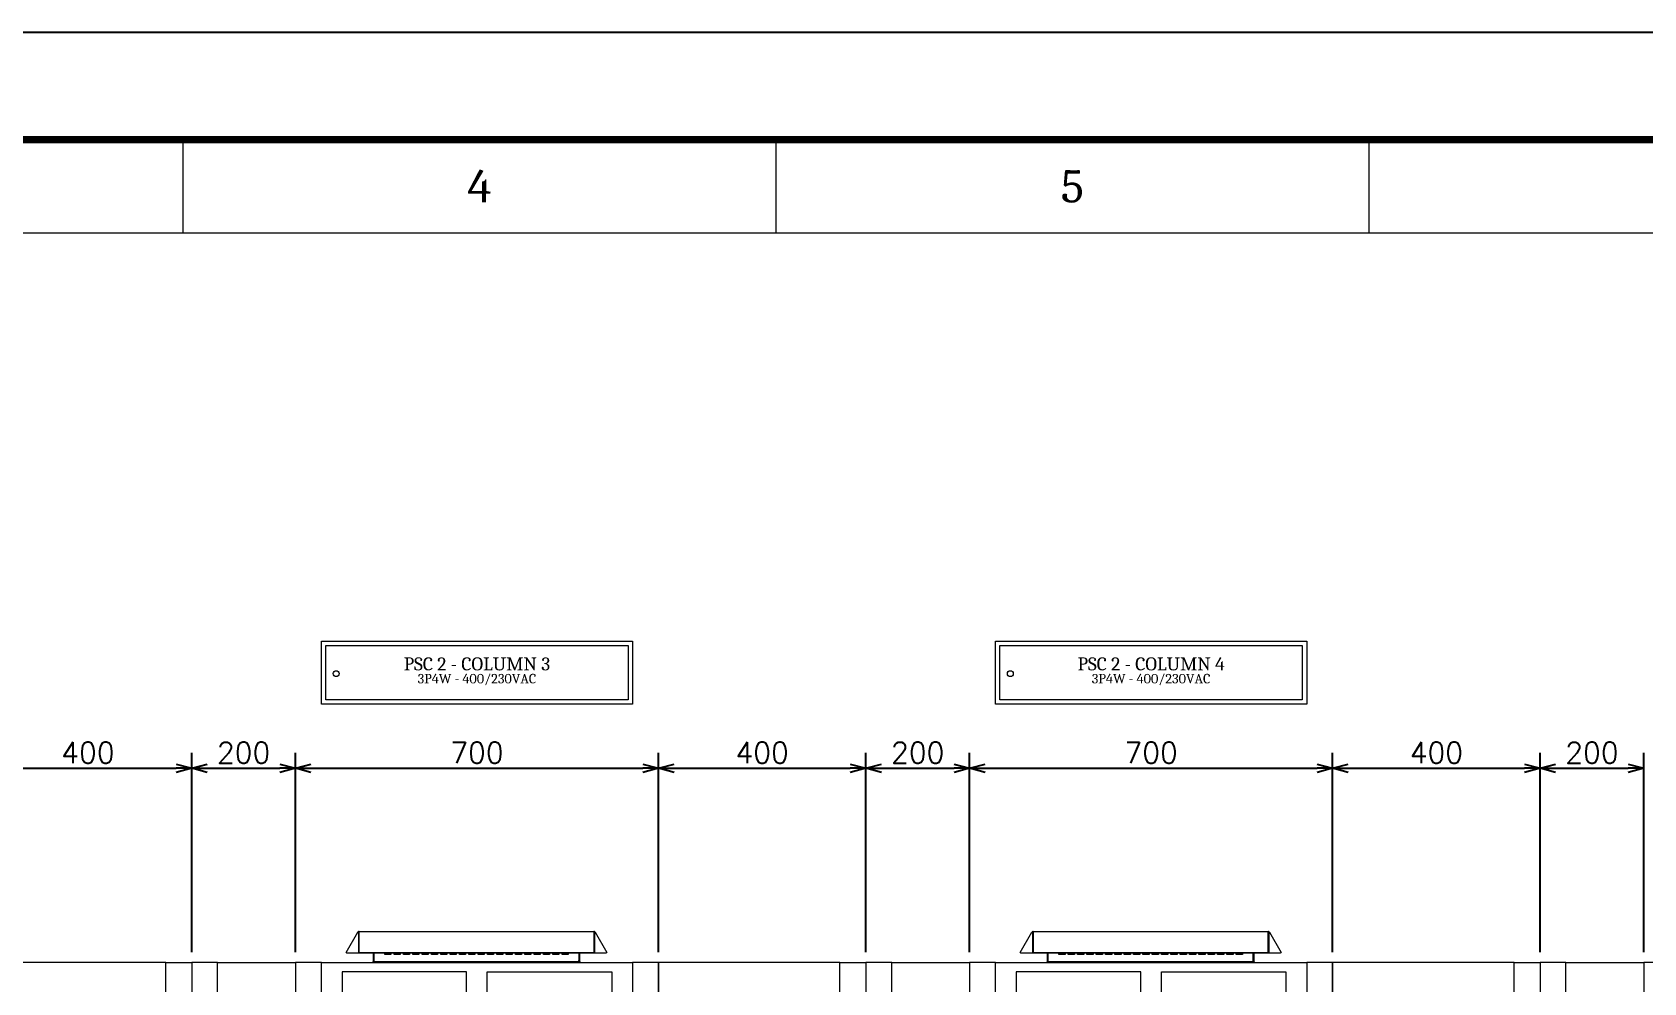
# Model space of a CAD drawing. Header units: millimetres. Extents: x -116965 to 323937, y 291661 to 566926.
# Drawn here: x -35130 to -32022, y 306998 to 308832 of the extents above; entities that cross this region are included whole.
import ezdxf
from ezdxf.enums import TextEntityAlignment as Align

# ---------------------------------------------------------------- set-up
doc = ezdxf.new("R2010")
doc.units = ezdxf.units.MM
doc.header["$PDMODE"] = 35
doc.layers.get('0').update_dxf_attribs({"lineweight": 18})
for name, color, linetype, lineweight in [('AM_5', 3, 'Continuous', 25), ('BUSBAR', 31, 'Continuous', 13), ('hw_Auxiliary', 2, 'Continuous', 13), ('Visible (ISO)', 7, 'Continuous', 50)]:
    doc.layers.add(name, color=color, linetype=linetype, lineweight=lineweight)
doc.layers.add('dien', color=2, linetype='Continuous')
doc.styles.add('hwBorder', font='Cambria.ttf')
doc.styles.add('hwTech', font='Cambria.ttf')
doc.styles.add('{18b73a54-fa43-428c-adcb-c1c7bbdf2c84}', font='Simplex.shx')
doc.dimstyles.new('kich thuoc$0', dxfattribs={"dimscale": 2, "dimtxt": 20, "dimasz": 16, "dimexe": 15, "dimexo": 10, "dimgap": 5, "dimtad": 1, "dimdec": 0, "dimzin": 0, "dimdsep": 46, "dimtxsty": '{18b73a54-fa43-428c-adcb-c1c7bbdf2c84}', "dimblk": 'OPEN30', "dimcen": 0.09, "dimclrd": 3, "dimclre": 3, "dimclrt": 3, "dimadec": 0, "dimazin": 0, "dimtfac": 1, "dimtdec": 0, "dimtofl": 0, "dimtmove": 0, "dimatfit": 3, "dimldrblk": 'OPEN30', "dimfxl": 1, "dimtolj": 1, "dimtzin": 0, "dimarcsym": 0})

# ---------------------------------------------------------------- blocks, each defined once
blk = doc.blocks.new('*U1608')
for points in [[(0, 2200), (0, 0), (50, 0), (50, 2200)], [(50, 2102), (50, 2200), (200, 2200), (200, 2102)], [(200, 2200), (200, 0), (250, 0), (250, 2200)], [(250, 2102), (250, 2200), (850, 2200), (850, 2102)], [(850, 2200), (850, 0), (900, 0), (900, 2200)], [(1250, 2102), (1250, 2200), (900, 2200), (900, 2102)], [(1300, 2200), (1300, 0), (1250, 0), (1250, 2200)], [(50, 98), (50, 0), (200, 0), (200, 98)], [(250, 98), (250, 0), (850, 0), (850, 98)], [(1250, 98), (1250, 0), (900, 0), (900, 98)]]:
    blk.add_lwpolyline(points, close=True)
at = {"layer": 'hw_Auxiliary'}
for points in [[(290, 2132), (530, 2132), (530, 2182), (290, 2182)], [(810, 2132), (570, 2132), (570, 2182), (810, 2182)], [(290, 68), (530, 68), (530, 18), (290, 18)], [(810, 68), (570, 68), (570, 18), (810, 18)]]:
    blk.add_lwpolyline(points, close=True, dxfattribs=at)
blk = doc.blocks.new('*U1980')
at = {"color": 5}
for p, q in [((92.704, 198.621), (92.704, 194.282)), ((120.272, 198.621), (120.272, 194.282)), ((147.839, 198.621), (147.839, 194.282))]:
    blk.add_line(p, q, dxfattribs=at)
at = {"color": 5, "const_width": 0.35}
blk.add_lwpolyline([(10, 198.621), (285.679, 198.621), (285.679, 5), (10, 5)], close=True, dxfattribs=at)
at = {"color": 5}
blk.add_lwpolyline([(14.339, 194.282), (281.339, 194.282), (281.339, 9.339), (14.339, 9.339)], close=True, dxfattribs=at)
at = {"layer": 'Defpoints', "color": 4}
blk.add_lwpolyline([(0, 203.621), (290.679, 203.621), (290.679, 0), (0, 0)], close=True, dxfattribs=at)
at = {"color": 253, "style": 'hwBorder'}
for s, p in [('4', (106.488, 196.452)), ('5', (134.056, 196.452))]:
    blk.add_text(s, height=1.5, dxfattribs=at).set_placement(p, align=Align.MIDDLE_CENTER)
at = {"color": 6, "style": 'hwBorder', "flags": 8}
for tag, p in [("DWG'SNAME", (266.339, 58.998)), ("DWG'SCODE2", (266.339, 51.052))]:
    blk.add_attdef(tag, text='', height=1.5, dxfattribs=at).set_placement(p, align=Align.MIDDLE_CENTER)
at = {"color": 253, "style": 'hwBorder', "flags": 8}
for tag, p in [('REV_0', (253.339, 43.788)), ('REV_MODIFY0', (264.339, 44.1)), ('REV_DATE0', (277.339, 44.1)), ('REV_MODIFY1', (264.339, 40.789)), ('REV_DATE1', (277.339, 40.789)), ('REV_1', (253.339, 40.477)), ('REV_2', (253.339, 37.166)), ('REV_MODIFY2', (264.339, 37.479)), ('REV_DATE2', (277.339, 37.479)), ('REV_MODIFY3', (264.339, 34.169)), ('REV_DATE3', (277.339, 34.169)), ('REV_3', (253.339, 33.856)), ('REV_4', (253.339, 30.545)), ('REV_MODIFY4', (264.339, 30.858)), ('REV_DATE4', (277.339, 30.858))]:
    blk.add_attdef(tag, text='', height=1, dxfattribs=at).set_placement(p, align=Align.MIDDLE_CENTER)
at = {"color": 6, "style": 'hwBorder', "flags": 8}
for tag, p in [('TOLERANCE', (261.539, 27.216)), ('PAGE', (259.339, 15.298))]:
    blk.add_attdef(tag, text='', height=1.5, dxfattribs=at).set_placement(p, align=Align.MIDDLE_LEFT)
blk = doc.blocks.new('_Open30')
at = {"color": 0, "linetype": 'ByBlock', "lineweight": -2}
for p, q in [((-1, 0.27), (0, 0)), ((0, 0), (-1, -0.27)), ((0, 0), (-1, 0))]:
    blk.add_line(p, q, dxfattribs=at)
blk = doc.blocks.new('*D1922')
at = {"layer": 'AM_5', "color": 3, "lineweight": -2, "transparency": 16777216}
for p, q in [((-34622.3, 307057.4), (-34622.3, 307442.3)), ((-33922.3, 307057.4), (-33922.3, 307442.3)), ((-34592.3, 307412.3), (-33952.3, 307412.3))]:
    blk.add_line(p, q, dxfattribs=at)
at = {"layer": 'Defpoints', "color": 0, "lineweight": -3, "transparency": 16777216}
for p in [(-33922.3, 307412.3), (-34622.3, 307037.4), (-33922.3, 307037.4)]:
    blk.add_point(p, dxfattribs=at)
at = {"layer": 'AM_5', "color": 3, "lineweight": -2, "transparency": 16777216, "xscale": 30, "yscale": 30, "zscale": 30, "rotation": 180}
blk.add_blockref('_Open30', (-34622.3, 307412.3), dxfattribs=at)
at = {"layer": 'AM_5', "color": 3, "lineweight": -2, "transparency": 16777216, "xscale": 30, "yscale": 30, "zscale": 30}
blk.add_blockref('_Open30', (-33922.3, 307412.3), dxfattribs=at)
at = {"layer": 'AM_5', "color": 3, "transparency": 16777216, "insert": (-34272.3, 307442.3), "char_height": 40, "attachment_point": 5, "style": '{18b73a54-fa43-428c-adcb-c1c7bbdf2c84}'}
blk.add_mtext('\\A1;700', dxfattribs=at)
blk = doc.blocks.new('*D1923')
at = {"layer": 'AM_5', "color": 3, "lineweight": -2, "transparency": 16777216}
for p, q in [((-33322.3, 307057.4), (-33322.3, 307442.3)), ((-32622.3, 307057.4), (-32622.3, 307442.3)), ((-33292.3, 307412.3), (-32652.3, 307412.3))]:
    blk.add_line(p, q, dxfattribs=at)
at = {"layer": 'Defpoints', "color": 0, "lineweight": -3, "transparency": 16777216}
for p in [(-32622.3, 307412.3), (-33322.3, 307037.4), (-32622.3, 307037.4)]:
    blk.add_point(p, dxfattribs=at)
at = {"layer": 'AM_5', "color": 3, "lineweight": -2, "transparency": 16777216, "xscale": 30, "yscale": 30, "zscale": 30, "rotation": 180}
blk.add_blockref('_Open30', (-33322.3, 307412.3), dxfattribs=at)
at = {"layer": 'AM_5', "color": 3, "lineweight": -2, "transparency": 16777216, "xscale": 30, "yscale": 30, "zscale": 30}
blk.add_blockref('_Open30', (-32622.3, 307412.3), dxfattribs=at)
at = {"layer": 'AM_5', "color": 3, "transparency": 16777216, "insert": (-32972.3, 307442.3), "char_height": 40, "attachment_point": 5, "style": '{18b73a54-fa43-428c-adcb-c1c7bbdf2c84}'}
blk.add_mtext('\\A1;700', dxfattribs=at)
blk = doc.blocks.new('*D1928')
at = {"layer": 'AM_5', "color": 3, "lineweight": -2, "transparency": 16777216}
for p, q in [((-32622.3, 307057.4), (-32622.3, 307442.3)), ((-32222.3, 307057.4), (-32222.3, 307442.3)), ((-32592.3, 307412.3), (-32252.3, 307412.3))]:
    blk.add_line(p, q, dxfattribs=at)
at = {"layer": 'Defpoints', "color": 0, "lineweight": -3, "transparency": 16777216}
for p in [(-32222.3, 307412.3), (-32622.3, 307037.4), (-32222.3, 307037.4)]:
    blk.add_point(p, dxfattribs=at)
at = {"layer": 'AM_5', "color": 3, "lineweight": -2, "transparency": 16777216, "xscale": 30, "yscale": 30, "zscale": 30, "rotation": 180}
blk.add_blockref('_Open30', (-32622.3, 307412.3), dxfattribs=at)
at = {"layer": 'AM_5', "color": 3, "lineweight": -2, "transparency": 16777216, "xscale": 30, "yscale": 30, "zscale": 30}
blk.add_blockref('_Open30', (-32222.3, 307412.3), dxfattribs=at)
at = {"layer": 'AM_5', "color": 3, "transparency": 16777216, "insert": (-32422.3, 307442.3), "char_height": 40, "attachment_point": 5, "style": '{18b73a54-fa43-428c-adcb-c1c7bbdf2c84}'}
blk.add_mtext('\\A1;400', dxfattribs=at)
blk = doc.blocks.new('*D1929')
at = {"layer": 'AM_5', "color": 3, "lineweight": -2, "transparency": 16777216}
for p, q in [((-33922.3, 307057.4), (-33922.3, 307442.3)), ((-33522.3, 307057.4), (-33522.3, 307442.3)), ((-33892.3, 307412.3), (-33552.3, 307412.3))]:
    blk.add_line(p, q, dxfattribs=at)
at = {"layer": 'Defpoints', "color": 0, "lineweight": -3, "transparency": 16777216}
for p in [(-33522.3, 307412.3), (-33922.3, 307037.4), (-33522.3, 307037.4)]:
    blk.add_point(p, dxfattribs=at)
at = {"layer": 'AM_5', "color": 3, "lineweight": -2, "transparency": 16777216, "xscale": 30, "yscale": 30, "zscale": 30, "rotation": 180}
blk.add_blockref('_Open30', (-33922.3, 307412.3), dxfattribs=at)
at = {"layer": 'AM_5', "color": 3, "lineweight": -2, "transparency": 16777216, "xscale": 30, "yscale": 30, "zscale": 30}
blk.add_blockref('_Open30', (-33522.3, 307412.3), dxfattribs=at)
at = {"layer": 'AM_5', "color": 3, "transparency": 16777216, "insert": (-33722.3, 307442.3), "char_height": 40, "attachment_point": 5, "style": '{18b73a54-fa43-428c-adcb-c1c7bbdf2c84}'}
blk.add_mtext('\\A1;400', dxfattribs=at)
blk = doc.blocks.new('*D1930')
at = {"layer": 'AM_5', "color": 3, "lineweight": -2, "transparency": 16777216}
for p, q in [((-35222.3, 307057.4), (-35222.3, 307442.3)), ((-34822.3, 307057.4), (-34822.3, 307442.3)), ((-35192.3, 307412.3), (-34852.3, 307412.3))]:
    blk.add_line(p, q, dxfattribs=at)
at = {"layer": 'Defpoints', "color": 0, "lineweight": -3, "transparency": 16777216}
for p in [(-34822.3, 307412.3), (-35222.3, 307037.4), (-34822.3, 307037.4)]:
    blk.add_point(p, dxfattribs=at)
at = {"layer": 'AM_5', "color": 3, "lineweight": -2, "transparency": 16777216, "xscale": 30, "yscale": 30, "zscale": 30, "rotation": 180}
blk.add_blockref('_Open30', (-35222.3, 307412.3), dxfattribs=at)
at = {"layer": 'AM_5', "color": 3, "lineweight": -2, "transparency": 16777216, "xscale": 30, "yscale": 30, "zscale": 30}
blk.add_blockref('_Open30', (-34822.3, 307412.3), dxfattribs=at)
at = {"layer": 'AM_5', "color": 3, "transparency": 16777216, "insert": (-35022.3, 307442.3), "char_height": 40, "attachment_point": 5, "style": '{18b73a54-fa43-428c-adcb-c1c7bbdf2c84}'}
blk.add_mtext('\\A1;400', dxfattribs=at)
blk = doc.blocks.new('*D1931')
at = {"layer": 'AM_5', "color": 3, "lineweight": -2, "transparency": 16777216}
for p, q in [((-34822.3, 307057.4), (-34822.3, 307442.3)), ((-34622.3, 307057.4), (-34622.3, 307442.3)), ((-34792.3, 307412.3), (-34652.3, 307412.3))]:
    blk.add_line(p, q, dxfattribs=at)
at = {"layer": 'Defpoints', "color": 0, "lineweight": -3, "transparency": 16777216}
for p in [(-34622.3, 307412.3), (-34822.3, 307037.4), (-34622.3, 307037.4)]:
    blk.add_point(p, dxfattribs=at)
at = {"layer": 'AM_5', "color": 3, "lineweight": -2, "transparency": 16777216, "xscale": 30, "yscale": 30, "zscale": 30, "rotation": 180}
blk.add_blockref('_Open30', (-34822.3, 307412.3), dxfattribs=at)
at = {"layer": 'AM_5', "color": 3, "lineweight": -2, "transparency": 16777216, "xscale": 30, "yscale": 30, "zscale": 30}
blk.add_blockref('_Open30', (-34622.3, 307412.3), dxfattribs=at)
at = {"layer": 'AM_5', "color": 3, "transparency": 16777216, "insert": (-34722.3, 307442.3), "char_height": 40, "attachment_point": 5, "style": '{18b73a54-fa43-428c-adcb-c1c7bbdf2c84}'}
blk.add_mtext('\\A1;200', dxfattribs=at)
blk = doc.blocks.new('*D1933')
at = {"layer": 'AM_5', "color": 3, "lineweight": -2, "transparency": 16777216}
for p, q in [((-33522.3, 307057.4), (-33522.3, 307442.3)), ((-33322.3, 307057.4), (-33322.3, 307442.3)), ((-33492.3, 307412.3), (-33352.3, 307412.3))]:
    blk.add_line(p, q, dxfattribs=at)
at = {"layer": 'Defpoints', "color": 0, "lineweight": -3, "transparency": 16777216}
for p in [(-33322.3, 307412.3), (-33522.3, 307037.4), (-33322.3, 307037.4)]:
    blk.add_point(p, dxfattribs=at)
at = {"layer": 'AM_5', "color": 3, "lineweight": -2, "transparency": 16777216, "xscale": 30, "yscale": 30, "zscale": 30, "rotation": 180}
blk.add_blockref('_Open30', (-33522.3, 307412.3), dxfattribs=at)
at = {"layer": 'AM_5', "color": 3, "lineweight": -2, "transparency": 16777216, "xscale": 30, "yscale": 30, "zscale": 30}
blk.add_blockref('_Open30', (-33322.3, 307412.3), dxfattribs=at)
at = {"layer": 'AM_5', "color": 3, "transparency": 16777216, "insert": (-33422.3, 307442.3), "char_height": 40, "attachment_point": 5, "style": '{18b73a54-fa43-428c-adcb-c1c7bbdf2c84}'}
blk.add_mtext('\\A1;200', dxfattribs=at)
blk = doc.blocks.new('*D1934')
at = {"layer": 'AM_5', "color": 3, "lineweight": -2, "transparency": 16777216}
for p, q in [((-32222.3, 307057.4), (-32222.3, 307442.3)), ((-32022.3, 307057.4), (-32022.3, 307442.3)), ((-32192.3, 307412.3), (-32052.3, 307412.3))]:
    blk.add_line(p, q, dxfattribs=at)
at = {"layer": 'Defpoints', "color": 0, "lineweight": -3, "transparency": 16777216}
for p in [(-32022.3, 307412.3), (-32222.3, 307037.4), (-32022.3, 307037.4)]:
    blk.add_point(p, dxfattribs=at)
at = {"layer": 'AM_5', "color": 3, "lineweight": -2, "transparency": 16777216, "xscale": 30, "yscale": 30, "zscale": 30, "rotation": 180}
blk.add_blockref('_Open30', (-32222.3, 307412.3), dxfattribs=at)
at = {"layer": 'AM_5', "color": 3, "lineweight": -2, "transparency": 16777216, "xscale": 30, "yscale": 30, "zscale": 30}
blk.add_blockref('_Open30', (-32022.3, 307412.3), dxfattribs=at)
at = {"layer": 'AM_5', "color": 3, "transparency": 16777216, "insert": (-32122.3, 307442.3), "char_height": 40, "attachment_point": 5, "style": '{18b73a54-fa43-428c-adcb-c1c7bbdf2c84}'}
blk.add_mtext('\\A1;200', dxfattribs=at)
blk = doc.blocks.new('SV-F')
at = {"lineweight": 13}
blk.add_line((201, 0), (-201, 0), dxfattribs=at)
at = {"layer": 'Visible (ISO)', "lineweight": 13}
for p, q in [((-251.5, 19.3), (-228.9, 58.5)), ((-228.8, 58.5), (-228.9, 58.5)), ((-228.8, 58.5), (-228.7, 58.4)), ((-227.8, 58.9), (-228.2, 58.1)), ((-227.8, 58.9), (-227.8, 18.5)), ((-226.8, 58.3), (-227.8, 58.9)), ((-226.8, 18.5), (-226.8, 58.3)), ((-226.7, 58.5), (-226.7, 19.3)), ((-226.3, 58.5), (-226.7, 58.5)), ((-226.3, 58.5), (-226.3, 60)), ((-226.3, 60), (226.3, 60)), ((226.3, 60), (226.3, 58.5)), ((226.7, 58.5), (226.3, 58.5)), ((226.7, 58.5), (226.7, 19.3)), ((226.8, 58.3), (227.8, 58.9)), ((226.8, 18.5), (226.8, 58.3)), ((228.2, 58.1), (227.8, 58.9)), ((227.8, 58.9), (227.8, 18.5)), ((228.7, 58.4), (228.8, 58.5)), ((228.9, 58.5), (228.8, 58.5)), ((228.9, 58.5), (251.5, 19.3)), ((-250.9, 18.9), (-251.5, 19.3)), ((-250.9, 18.9), (-250.2, 18.5)), ((-250.2, 18.5), (-227.8, 18.5)), ((-227.8, 18.5), (-226.8, 18.5)), ((-226.7, 19.3), (-226.7, 18.5)), ((-226.7, 19.3), (226.7, 19.3)), ((-226.7, 18.5), (226.7, 18.5)), ((-199.5, 18.5), (-199.5, 1.5)), ((-198, 1.5), (-198, 18.5)), ((-197.5, 4), (-197.5, 18.5)), ((-197.5, 2), (-197.5, 4)), ((-197.5, 2), (197.5, 2)), ((-197.5, 2), (-197.5, 0)), ((-177, 15.5), (-177, 18.5)), ((-165, 15.5), (-177, 15.5)), ((-165, 18.5), (-165, 15.5)), ((-159, 15.5), (-159, 18.5)), ((-147, 15.5), (-159, 15.5)), ((-147, 18.5), (-147, 15.5)), ((-141, 15.5), (-141, 18.5)), ((-129, 15.5), (-141, 15.5)), ((-129, 18.5), (-129, 15.5)), ((-123, 15.5), (-123, 18.5)), ((-111, 15.5), (-123, 15.5)), ((-111, 18.5), (-111, 15.5)), ((-105, 15.5), (-105, 18.5)), ((-93, 15.5), (-105, 15.5)), ((-93, 18.5), (-93, 15.5)), ((-87, 15.5), (-87, 18.5)), ((-75, 15.5), (-87, 15.5)), ((-75, 18.5), (-75, 15.5)), ((-69, 15.5), (-69, 18.5)), ((-57, 15.5), (-69, 15.5)), ((-57, 18.5), (-57, 15.5)), ((-51, 15.5), (-51, 18.5)), ((-39, 15.5), (-51, 15.5)), ((-39, 18.5), (-39, 15.5)), ((-33, 15.5), (-33, 18.5)), ((-21, 15.5), (-33, 15.5)), ((-21, 18.5), (-21, 15.5)), ((-15, 15.5), (-15, 18.5)), ((-3, 15.5), (-15, 15.5)), ((-3, 18.5), (-3, 15.5)), ((3, 15.5), (3, 18.5)), ((15, 15.5), (3, 15.5)), ((15, 18.5), (15, 15.5)), ((21, 15.5), (21, 18.5)), ((33, 15.5), (21, 15.5)), ((33, 18.5), (33, 15.5)), ((39, 15.5), (39, 18.5)), ((51, 15.5), (39, 15.5)), ((51, 18.5), (51, 15.5)), ((57, 15.5), (57, 18.5)), ((69, 15.5), (57, 15.5)), ((69, 18.5), (69, 15.5)), ((75, 15.5), (75, 18.5)), ((87, 15.5), (75, 15.5)), ((87, 18.5), (87, 15.5)), ((93, 15.5), (93, 18.5)), ((105, 15.5), (93, 15.5)), ((105, 18.5), (105, 15.5)), ((111, 15.5), (111, 18.5)), ((123, 15.5), (111, 15.5)), ((123, 18.5), (123, 15.5)), ((129, 15.5), (129, 18.5)), ((141, 15.5), (129, 15.5)), ((141, 18.5), (141, 15.5)), ((147, 15.5), (147, 18.5)), ((159, 15.5), (147, 15.5)), ((159, 18.5), (159, 15.5)), ((165, 15.5), (165, 18.5)), ((177, 15.5), (165, 15.5)), ((177, 18.5), (177, 15.5)), ((197.5, 18.5), (197.5, 4)), ((197.5, 2), (197.5, 4)), ((197.5, 2), (197.5, 0)), ((198, 1.5), (198, 18.5)), ((199.5, 1.5), (199.5, 18.5)), ((226.7, 19.3), (226.7, 18.5)), ((226.8, 18.5), (227.8, 18.5)), ((227.8, 18.5), (250.2, 18.5)), ((250.9, 18.9), (250.2, 18.5)), ((251.5, 19.3), (250.9, 18.9))]:
    blk.add_line(p, q, dxfattribs=at)
for centre, radius, start, end in [((-226.3, 57), 3, 136.3257, 150), ((-226.3, 57), 3, 90, 136.3257), ((-226.3, 57), 1.5, 105.8402, 114.6033), ((226.3, 57), 3, 43.6743, 90), ((226.3, 57), 1.5, 65.3967, 74.1598), ((226.3, 57), 3, 30, 43.6743), ((-201, 1.5), 1.5, 270, 0), ((-201, 1.5), 3, 330, 0), ((201, 1.5), 3, 180, 210), ((201, 1.5), 1.5, 180, 270)]:
    blk.add_arc(centre, radius, start, end, dxfattribs=at)
for points in [[(-228.7, 58.4), (-228.7, 58.4), (-228.6, 58.4), (-228.6, 58.3)], [(-228.6, 58.3), (-228.5, 58.3), (-228.4, 58.2), (-228.2, 58.1)], [(228.6, 58.3), (228.5, 58.3), (228.4, 58.2), (228.2, 58.1)], [(228.7, 58.4), (228.7, 58.4), (228.6, 58.4), (228.6, 58.3)]]:
    blk.add_open_spline(points, degree=3, dxfattribs=at)

msp = doc.modelspace()

# ---------------------------------------------------------------- linework, layer by layer
at = {"layer": 'BUSBAR'}
for points in [[(-34572.31856, 307657.619219), (-33972.31856, 307657.619219), (-33972.31856, 307535.762077), (-34572.31856, 307535.762077), (-34572.31856, 307657.619219)], [(-33272.31856, 307657.619219), (-32672.31856, 307657.619219), (-32672.31856, 307535.762077), (-33272.31856, 307535.762077), (-33272.31856, 307657.619219)]]:
    msp.add_lwpolyline(points, dxfattribs=at)
for points in [[(-34563.747132, 307649.047791), (-33980.889989, 307649.047791), (-33980.889989, 307544.333505), (-34563.747132, 307544.333505)], [(-33263.747132, 307649.047791), (-32680.889989, 307649.047791), (-32680.889989, 307544.333505), (-33263.747132, 307544.333505)]]:
    msp.add_lwpolyline(points, close=True, dxfattribs=at)
for centre in [(-34543.747132, 307594.815648), (-33243.747132, 307594.815648)]:
    msp.add_circle(centre, 5.714286, dxfattribs=at)

# ---------------------------------------------------------------- block references
at = {"ltscale": 5, "xscale": 41.47693088945395, "yscale": 41.47693088945395, "zscale": 41.47693088945395}
msp.add_blockref('*U1980', (-38684.48168, 300386.757971), dxfattribs=at)
for name, p in [('SV-F', (-34273.197935, 307037.378248)), ('SV-F', (-32973.197935, 307037.378248)), ('*U1608', (-36122.31856, 304837.354008)), ('*U1608', (-34822.31856, 304837.354008)), ('*U1608', (-33522.31856, 304837.354008)), ('*U1608', (-32222.31856, 304837.354008))]:
    msp.add_blockref(name, p)

# ---------------------------------------------------------------- texts
at = {"lineweight": -3, "ltscale": 5, "char_height": 25, "attachment_point": 5, "style": 'hwTech'}
for s, insert in [('PSC 2 - COLUMN 3', (-34272.31856, 307613.467393)), ('PSC 2 - COLUMN 4', (-32972.31856, 307613.467393))]:
    msp.add_mtext_dynamic_manual_height_columns(s, width=483.48528516, gutter_width=40, heights=[0], dxfattribs=dict(at, insert=insert))
at = {"layer": 'dien', "color": 6, "linetype": 'Continuous', "lineweight": 30, "char_height": 50, "width": 829.80083918, "attachment_point": 5, "style": 'hwTech'}
for insert in [(-34272.31856, 307583.369727), (-32972.31856, 307583.369727)]:
    msp.add_mtext('{\\H0.3667x;3P4W - 400/230VAC} ', dxfattribs=dict(at, insert=insert))

# ---------------------------------------------------------------- dimensions: what is measured, and where the dimension line sits
at = {"layer": 'AM_5'}
for base, p1, p2, picture, middle in [((-34822.31856, 307412.27784), (-35222.318477, 307037.354008), (-34822.31856, 307037.354008), '*D1930', (-35022.318518, 307442.27784)), ((-34622.31856, 307412.27784), (-34822.318477, 307037.354008), (-34622.31856, 307037.354008), '*D1931', (-34722.318518, 307442.27784)), ((-33922.31856, 307412.27784), (-34622.318477, 307037.354008), (-33922.31856, 307037.354008), '*D1922', (-34272.318518, 307442.27784)), ((-33522.31856, 307412.27784), (-33922.318477, 307037.354008), (-33522.31856, 307037.354008), '*D1929', (-33722.318518, 307442.27784)), ((-33322.318644, 307412.27784), (-33522.31856, 307037.354008), (-33322.318644, 307037.354008), '*D1933', (-33422.318602, 307442.27784)), ((-32622.31856, 307412.27784), (-33322.318477, 307037.354008), (-32622.31856, 307037.354008), '*D1923', (-32972.318518, 307442.27784)), ((-32222.31856, 307412.27784), (-32622.318477, 307037.354008), (-32222.31856, 307037.354008), '*D1928', (-32422.318518, 307442.27784)), ((-32022.318644, 307412.27784), (-32222.31856, 307037.354008), (-32022.318644, 307037.354008), '*D1934', (-32122.318602, 307442.27784))]:
    dim = msp.add_linear_dim(base=base, p1=p1, p2=p2, dimstyle='kich thuoc$0', override={"dimasz": 15, "dimtdec": 4}, dxfattribs=at)
    dim.commit()
    dim.dimension.update_dxf_attribs({"geometry": picture, "text_midpoint": middle})

doc.saveas('drawing.dxf')
